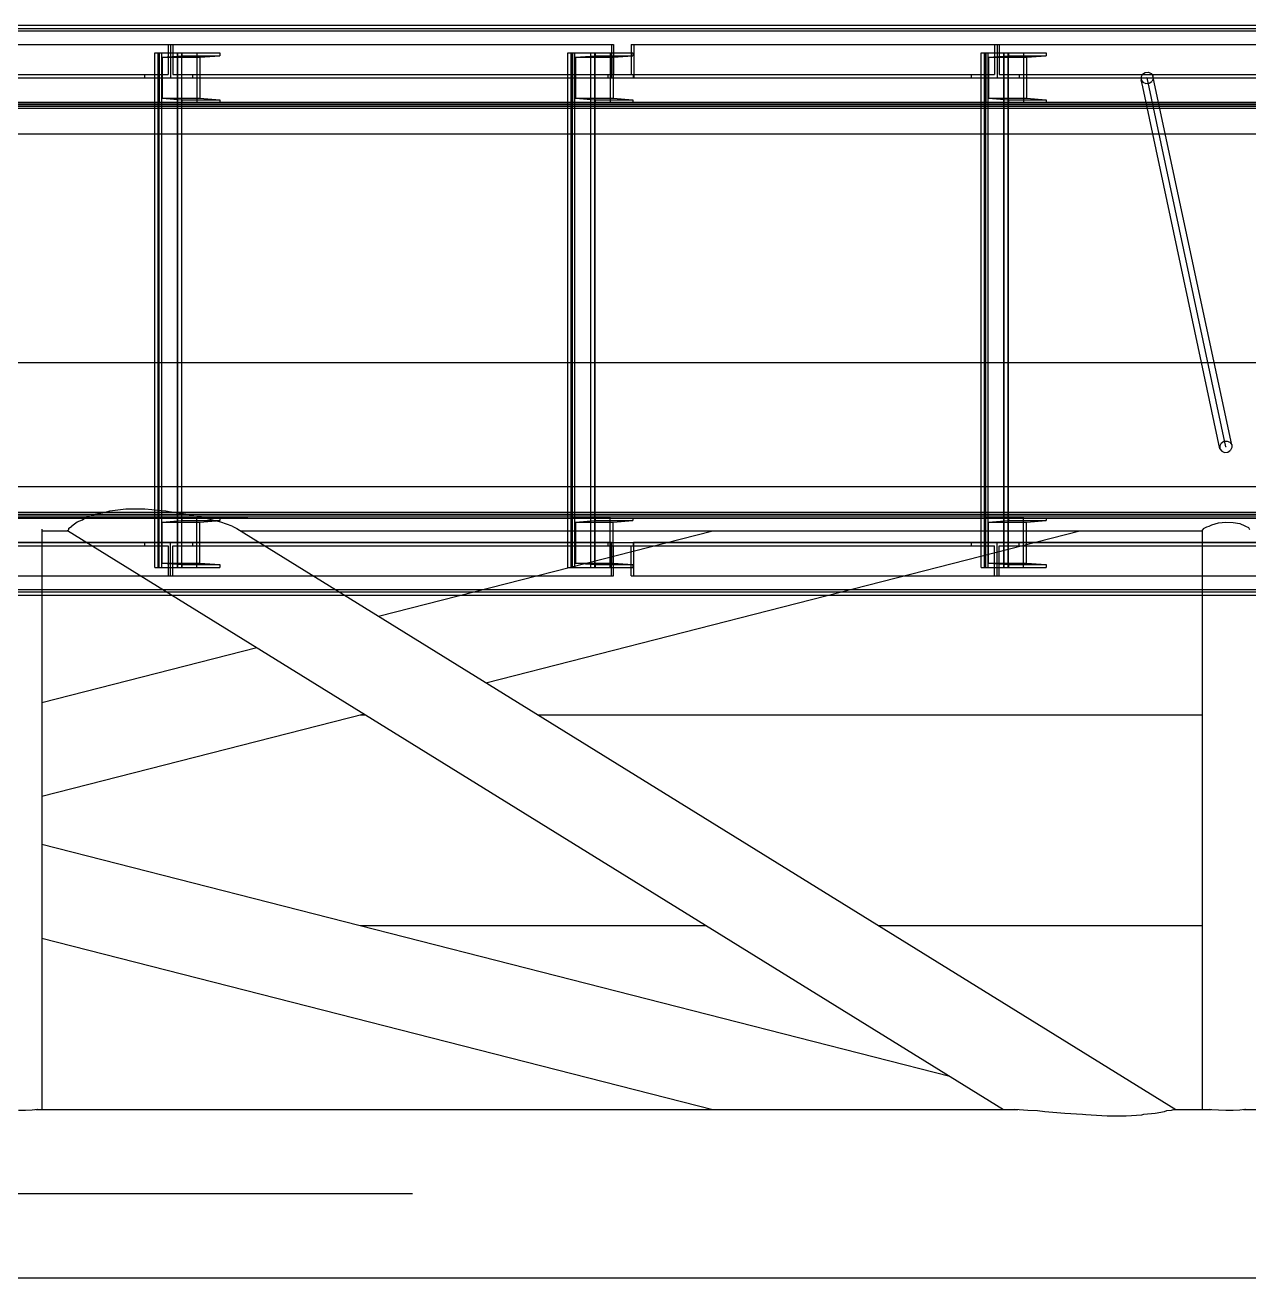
# Model space of a CAD drawing. Header units: millimetres. Extents: x 150209.93 to 150215.05, y 136675.65 to 136679.93.
# Drawn here: x 150213.673 to 150213.732, y 136679.0849 to 136679.1453 of the extents above; entities that cross this region are included whole.
import ezdxf

# ---------------------------------------------------------------- set-up
doc = ezdxf.new("R2010")
doc.units = ezdxf.units.MM
doc.header["$LTSCALE"] = 0.25
for name, pattern in [('CENTER', [50.8, 31.75, -6.35, 6.35, -6.35]), ('XKITLINE00', [0]), ('XKITLINE02', [4, 2, -2]), ('XKITLINE03', [6, 3, -1, 1, -1])]:
    doc.linetypes.add(name, pattern=pattern)

# ---------------------------------------------------------------- blocks, each defined once
blk = doc.blocks.new('çatıı')
at = {"color": 116, "linetype": 'XKITLINE02', "true_color": 0x136734}
for p, q in [((23616.13, 17571.02), (24787.73, 17571.02)), ((23616.82, 17570.49), (24788.53, 17570.49)), ((23669.5, 17567.16), (23757.67, 17567.16)), ((23753.84, 17565.17), (23760.41, 17565.17)), ((23753.84, 17545.67), (23753.84, 17565.17)), ((23754.64, 17441.17), (23754.64, 17565.17)), ((23754.94, 17545.67), (23754.94, 17565.17)), ((23754.94, 17565.17), (23769.51, 17565.17)), ((23754.94, 17565.17), (23754.94, 17553.17)), ((23755.54, 17441.17), (23755.54, 17565.17)), ((23757.05, 17567.16), (23757.05, 17559.96)), ((23757.67, 17567.16), (23757.67, 17559.16)), ((23757.67, 17567.16), (23864.41, 17567.16)), ((23757.67, 17567.16), (23757.67, 17559.16)), ((23758.2, 17567.16), (23758.2, 17559.96)), ((23759.32, 17441.17), (23759.32, 17565.17)), ((23759.38, 17441.17), (23759.38, 17565.17)), ((23760.35, 17441.17), (23760.35, 17565.17)), ((23760.41, 17545.67), (23760.41, 17565.17)), ((23760.41, 17565.17), (23760.41, 17564.49)), ((23764.03, 17565.17), (23764.03, 17553.17)), ((23769.51, 17565.17), (23769.51, 17564.49)), ((23853.43, 17565.17), (23860, 17565.17)), ((23853.43, 17545.67), (23853.43, 17565.17)), ((23854.22, 17441.17), (23854.22, 17565.17)), ((23854.52, 17545.67), (23854.52, 17565.17)), ((23854.52, 17565.17), (23869.09, 17565.17)), ((23854.52, 17565.17), (23854.52, 17553.17)), ((23855.12, 17441.17), (23855.12, 17565.17)), ((23858.91, 17441.17), (23858.91, 17565.17)), ((23858.97, 17441.17), (23858.97, 17565.17)), ((23859.94, 17441.17), (23859.94, 17565.17)), ((23860, 17545.67), (23860, 17565.17)), ((23860, 17565.17), (23860, 17564.49)), ((23863.62, 17565.17), (23863.62, 17553.17)), ((23863.88, 17567.16), (23863.88, 17559.16)), ((23864.41, 17567.16), (23864.41, 17559.96)), ((23868.67, 17567.16), (23868.67, 17559.96)), ((23868.67, 17567.16), (23956.85, 17567.16)), ((23869.09, 17565.17), (23869.09, 17564.49)), ((23869.3, 17567.16), (23869.3, 17559.16)), ((23953.02, 17565.17), (23959.58, 17565.17)), ((23953.02, 17545.67), (23953.02, 17565.17)), ((23953.81, 17441.17), (23953.81, 17565.17)), ((23954.11, 17545.67), (23954.11, 17565.17)), ((23954.11, 17565.17), (23968.68, 17565.17)), ((23954.11, 17565.17), (23954.11, 17553.17)), ((23954.71, 17441.17), (23954.71, 17565.17)), ((23956.22, 17567.16), (23956.22, 17559.96)), ((23956.84, 17567.16), (24063.58, 17567.16)), ((23956.84, 17567.16), (23956.84, 17559.16)), ((23956.85, 17567.16), (23956.85, 17559.16)), ((23957.37, 17567.16), (23957.37, 17559.96)), ((23958.49, 17441.17), (23958.49, 17565.17)), ((23958.56, 17441.17), (23958.56, 17565.17)), ((23959.52, 17441.17), (23959.52, 17565.17)), ((23959.58, 17545.67), (23959.58, 17565.17)), ((23959.58, 17565.17), (23959.58, 17564.49)), ((23963.2, 17565.17), (23963.2, 17553.17)), ((23968.68, 17565.17), (23968.68, 17564.49)), ((23755.63, 17564.11), (23760.41, 17564.49)), ((23755.63, 17564.11), (23764.73, 17564.11)), ((23755.63, 17564.11), (23755.63, 17554.24)), ((23760.41, 17564.49), (23769.51, 17564.49)), ((23764.73, 17564.11), (23769.51, 17564.49)), ((23764.73, 17564.11), (23764.73, 17554.24)), ((23855.22, 17564.11), (23860, 17564.49)), ((23855.22, 17564.11), (23864.31, 17564.11)), ((23855.22, 17564.11), (23855.22, 17554.24)), ((23860, 17564.49), (23869.09, 17564.49)), ((23864.31, 17564.11), (23869.09, 17564.49)), ((23864.31, 17564.11), (23864.31, 17554.24)), ((23954.8, 17564.11), (23959.58, 17564.49)), ((23954.8, 17564.11), (23963.9, 17564.11)), ((23954.8, 17564.11), (23954.8, 17554.24)), ((23959.58, 17564.49), (23968.68, 17564.49)), ((23963.9, 17564.11), (23968.68, 17564.49)), ((23963.9, 17564.11), (23963.9, 17554.24)), ((23663.85, 17559.96), (23757.05, 17559.96)), ((23663.85, 17559.16), (23757.67, 17559.16)), ((23703.23, 17559.16), (23757.67, 17559.16)), ((23751.39, 17559.96), (23751.39, 17559.16)), ((23757.67, 17559.16), (23764.03, 17559.16)), ((23758.2, 17559.96), (23866.35, 17559.96)), ((23762.95, 17559.96), (23762.95, 17559.16)), ((23764.03, 17559.16), (23869.16, 17559.16)), ((23863.02, 17559.96), (23863.02, 17559.16)), ((23863.02, 17559.96), (23956.22, 17559.96)), ((23863.02, 17559.16), (23956.85, 17559.16)), ((23863.88, 17559.96), (23869.16, 17559.96)), ((23869.16, 17559.96), (23869.16, 17559.16)), ((23950.56, 17559.96), (23950.56, 17559.16)), ((23956.84, 17559.16), (23991.54, 17559.16)), ((23957.37, 17559.96), (24068.33, 17559.96)), ((23962.13, 17559.96), (23962.13, 17559.16)), ((23963.2, 17559.16), (24068.33, 17559.16)), ((23991.87, 17560.04), (23991.52, 17559.39)), ((23991.52, 17559.39), (23991.57, 17558.68)), ((23991.93, 17556.99), (23991.57, 17558.68)), ((23991.57, 17558.68), (23991.99, 17558.09)), ((23991.87, 17560.04), (23992.52, 17560.45)), ((23992.52, 17560.45), (23993.29, 17560.52)), ((23993.29, 17560.52), (23993.98, 17560.22)), ((23993.98, 17560.22), (23994.41, 17559.64)), ((23994.45, 17558.93), (23994.1, 17558.28)), ((23994.17, 17559.96), (24068.33, 17559.96)), ((23994.73, 17558.13), (23994.41, 17559.64)), ((23994.41, 17559.64), (23994.45, 17558.93)), ((23991.99, 17558.09), (23992.69, 17557.8)), ((23992.69, 17557.8), (23993.46, 17557.86)), ((23993.46, 17557.86), (23994.1, 17558.28)), ((23610.85, 17553.17), (24777.99, 17553.17)), ((23612.61, 17553.17), (24777.99, 17553.17)), ((23619.88, 17552.72), (24787.73, 17552.72)), ((23620.35, 17553.26), (24788.53, 17553.26)), ((23754.94, 17553.17), (23769.51, 17553.17)), ((23755.63, 17554.24), (23764.73, 17554.24)), ((23755.63, 17554.24), (23760.41, 17553.85)), ((23760.41, 17553.85), (23769.51, 17553.85)), ((23760.41, 17553.85), (23760.41, 17553.17)), ((23764.73, 17554.24), (23769.51, 17553.85)), ((23769.51, 17553.85), (23769.51, 17553.17)), ((23854.52, 17553.17), (23869.09, 17553.17)), ((23855.22, 17554.24), (23864.31, 17554.24)), ((23855.22, 17554.24), (23860, 17553.85)), ((23860, 17553.85), (23869.09, 17553.85)), ((23860, 17553.85), (23860, 17553.17)), ((23864.31, 17554.24), (23869.09, 17553.85)), ((23869.09, 17553.85), (23869.09, 17553.17)), ((23954.11, 17553.17), (23968.68, 17553.17)), ((23954.8, 17554.24), (23963.9, 17554.24)), ((23954.8, 17554.24), (23959.58, 17553.85)), ((23959.58, 17553.85), (23968.68, 17553.85)), ((23959.58, 17553.85), (23959.58, 17553.17)), ((23963.9, 17554.24), (23968.68, 17553.85)), ((23968.68, 17553.85), (23968.68, 17553.17)), ((23611.1, 17552.32), (24777.87, 17552.32)), ((23612.75, 17552.32), (24777.87, 17552.32)), ((23702.05, 17551.87), (24788.63, 17551.87)), ((23993.02, 17551.87), (23996.06, 17551.87)), ((23994.34, 17545.67), (23997.39, 17545.67)), ((23753.84, 17441.17), (23753.84, 17490.57)), ((23754.94, 17441.17), (23754.94, 17490.57)), ((23760.41, 17441.17), (23760.41, 17490.57)), ((23853.43, 17441.17), (23853.43, 17490.57)), ((23854.52, 17441.17), (23854.52, 17490.57)), ((23860, 17441.17), (23860, 17490.57)), ((23953.02, 17441.17), (23953.02, 17490.57)), ((23954.11, 17441.17), (23954.11, 17490.57)), ((23959.58, 17441.17), (23959.58, 17490.57)), ((24010.54, 17469.79), (24006.11, 17490.57)), ((24013.38, 17470.76), (24009.15, 17490.57)), ((24010.84, 17471.15), (24010.5, 17470.5)), ((24010.84, 17471.15), (24011.49, 17471.57)), ((24011.49, 17471.57), (24012.26, 17471.64)), ((24012.26, 17471.64), (24012.95, 17471.34)), ((24012.95, 17471.34), (24013.38, 17470.76)), ((24010.5, 17470.5), (24010.54, 17469.79)), ((24010.54, 17469.79), (24010.97, 17469.21)), ((24010.97, 17469.21), (24011.66, 17468.91)), ((24011.66, 17468.91), (24012.43, 17468.98)), ((24012.43, 17468.98), (24013.08, 17469.4)), ((24013.43, 17470.05), (24013.08, 17469.4)), ((24013.38, 17470.76), (24013.43, 17470.05)), ((23627.02, 17460.67), (24777.99, 17460.67)), ((23628.3, 17454.02), (24777.87, 17454.02)), ((23628.32, 17453.17), (24777.99, 17453.17)), ((23636.52, 17454.47), (24566.93, 17454.47)), ((23636.69, 17453.62), (24565.38, 17453.62)), ((23637.41, 17453.09), (24565.44, 17453.09)), ((23726.4, 17454.47), (24566.25, 17454.47)), ((23754.94, 17453.17), (23769.51, 17453.17)), ((23754.94, 17441.17), (23754.94, 17453.17)), ((23760.41, 17453.17), (23760.41, 17452.49)), ((23764.03, 17441.17), (23764.03, 17453.17)), ((23769.51, 17453.17), (23769.51, 17452.49)), ((23854.52, 17453.17), (23869.09, 17453.17)), ((23854.52, 17441.17), (23854.52, 17453.17)), ((23860, 17453.17), (23860, 17452.49)), ((23863.62, 17441.17), (23863.62, 17453.17)), ((23869.09, 17453.17), (23869.09, 17452.49)), ((23954.11, 17453.17), (23968.68, 17453.17)), ((23954.11, 17441.17), (23954.11, 17453.17)), ((23959.58, 17453.17), (23959.58, 17452.49)), ((23963.2, 17441.17), (23963.2, 17453.17)), ((23968.68, 17453.17), (23968.68, 17452.49)), ((23755.63, 17452.11), (23760.41, 17452.49)), ((23755.63, 17452.11), (23764.73, 17452.11)), ((23755.63, 17442.24), (23755.63, 17452.11)), ((23760.41, 17452.49), (23769.51, 17452.49)), ((23764.73, 17452.11), (23769.51, 17452.49)), ((23764.73, 17442.24), (23764.73, 17452.11)), ((23855.22, 17452.11), (23860, 17452.49)), ((23855.22, 17452.11), (23864.31, 17452.11)), ((23855.22, 17452.11), (23855.22, 17442.24)), ((23860, 17452.49), (23869.09, 17452.49)), ((23864.31, 17452.11), (23869.09, 17452.49)), ((23864.31, 17442.24), (23864.31, 17452.11)), ((23954.8, 17452.11), (23959.58, 17452.49)), ((23954.8, 17452.11), (23963.9, 17452.11)), ((23954.8, 17442.24), (23954.8, 17452.11)), ((23959.58, 17452.49), (23968.68, 17452.49)), ((23963.9, 17452.11), (23968.68, 17452.49)), ((23963.9, 17442.24), (23963.9, 17452.11)), ((23663.85, 17447.19), (23757.67, 17447.19)), ((23751.39, 17447.19), (23751.39, 17446.39)), ((23757.67, 17439.19), (23757.67, 17447.19)), ((23757.67, 17447.19), (23869.16, 17447.19)), ((23757.67, 17439.19), (23757.67, 17447.19)), ((23762.95, 17447.19), (23762.95, 17446.39)), ((23863.02, 17447.19), (23956.85, 17447.19)), ((23863.02, 17447.19), (23863.02, 17446.39)), ((23863.88, 17439.19), (23863.88, 17447.19)), ((23869.16, 17447.19), (23869.16, 17446.39)), ((23869.3, 17439.19), (23869.3, 17447.19)), ((23950.56, 17447.19), (23950.56, 17446.39)), ((23956.84, 17447.19), (24068.33, 17447.19)), ((23956.84, 17439.19), (23956.84, 17447.19)), ((23956.85, 17439.19), (23956.85, 17447.19)), ((23962.13, 17446.39), (23962.13, 17447.19)), ((23663.85, 17446.39), (23757.05, 17446.39)), ((23757.05, 17446.39), (23757.05, 17439.19)), ((23758.2, 17446.39), (23869.16, 17446.39)), ((23758.2, 17439.19), (23758.2, 17446.39)), ((23863.02, 17446.39), (23956.22, 17446.39)), ((23864.41, 17439.19), (23864.41, 17446.39)), ((23868.67, 17439.19), (23868.67, 17446.39)), ((23956.22, 17439.19), (23956.22, 17446.39)), ((23957.37, 17446.39), (24068.33, 17446.39)), ((23957.37, 17439.19), (23957.37, 17446.39)), ((23753.84, 17441.17), (23760.41, 17441.17)), ((23754.94, 17441.17), (23769.51, 17441.17)), ((23755.63, 17442.24), (23764.73, 17442.24)), ((23755.63, 17442.24), (23760.41, 17441.85)), ((23760.41, 17441.85), (23769.51, 17441.85)), ((23760.41, 17441.85), (23760.41, 17441.17)), ((23764.73, 17442.24), (23769.51, 17441.85)), ((23769.51, 17441.85), (23769.51, 17441.17)), ((23853.43, 17441.17), (23860, 17441.17)), ((23854.52, 17441.17), (23869.09, 17441.17)), ((23855.22, 17442.24), (23864.31, 17442.24)), ((23855.22, 17442.24), (23860, 17441.85)), ((23860, 17441.85), (23869.09, 17441.85)), ((23860, 17441.85), (23860, 17441.17)), ((23864.31, 17442.24), (23869.09, 17441.85)), ((23869.09, 17441.85), (23869.09, 17441.17)), ((23953.02, 17441.17), (23959.58, 17441.17)), ((23954.11, 17441.17), (23968.68, 17441.17)), ((23954.8, 17442.24), (23963.9, 17442.24)), ((23954.8, 17442.24), (23959.58, 17441.85)), ((23959.58, 17441.85), (23968.68, 17441.85)), ((23959.58, 17441.85), (23959.58, 17441.17)), ((23963.9, 17442.24), (23968.68, 17441.85)), ((23968.68, 17441.85), (23968.68, 17441.17)), ((23669.5, 17439.19), (23757.67, 17439.19)), ((23757.67, 17439.19), (23864.41, 17439.19)), ((23868.67, 17439.19), (23956.85, 17439.19)), ((23956.84, 17439.19), (24063.58, 17439.19)), ((23640.51, 17435.32), (24546.61, 17435.32)), ((23641.01, 17435.86), (24547.76, 17435.86)), ((23642.4, 17434.47), (24546.42, 17434.47)), ((23715.28, 17434.47), (23726.68, 17434.47)), ((23758.11, 17434.47), (23799.6, 17434.47)), ((23827.66, 17434.47), (23916.11, 17434.47)), ((24006.27, 17434.47), (24017.67, 17434.47))]:
    blk.add_line(p, q, dxfattribs=at)
at = {"color": 7, "linetype": 'XKITLINE00'}
for p, q in [((23616.61, 17571.87), (24788.63, 17571.87)), ((24006.11, 17490.57), (23991.93, 17556.99)), ((24009.15, 17490.57), (23994.73, 17558.13)), ((23705.09, 17551.87), (23993.02, 17551.87)), ((23996.06, 17551.87), (24283.99, 17551.87)), ((23706.41, 17545.67), (23994.34, 17545.67)), ((23753.84, 17490.57), (23753.84, 17545.67)), ((23754.94, 17490.57), (23754.94, 17545.67)), ((23760.41, 17490.57), (23760.41, 17545.67)), ((23853.43, 17490.57), (23853.43, 17545.67)), ((23854.52, 17490.57), (23854.52, 17545.67)), ((23860, 17490.57), (23860, 17545.67)), ((23953.02, 17490.57), (23953.02, 17545.67)), ((23954.11, 17490.57), (23954.11, 17545.67)), ((23959.58, 17490.57), (23959.58, 17545.67)), ((23997.39, 17545.67), (24285.32, 17545.67)), ((23726.68, 17434.47), (23758.11, 17434.47)), ((23799.6, 17434.47), (23827.66, 17434.47)), ((23916.11, 17434.47), (24006.27, 17434.47))]:
    blk.add_line(p, q, dxfattribs=at)
at = {"color": 1, "linetype": 'XKITLINE03'}
for p, q in [((23754.94, 17441.17), (23754.94, 17565.17)), ((23854.52, 17441.17), (23854.52, 17565.17)), ((23954.11, 17441.17), (23954.11, 17565.17)), ((23670.13, 17559.16), (23757.67, 17559.16)), ((23757.67, 17559.16), (23863.88, 17559.16)), ((23869.3, 17559.16), (23956.85, 17559.16)), ((23956.84, 17559.16), (24063.05, 17559.16)), ((24011.96, 17470.27), (23992.99, 17559.16)), ((23621.74, 17553.17), (24776.17, 17553.17)), ((23764.03, 17553.17), (23754.94, 17553.17)), ((23863.62, 17553.17), (23854.52, 17553.17)), ((23963.2, 17553.17), (23954.11, 17553.17)), ((24776.17, 17453.17), (23621.74, 17453.17)), ((23764.03, 17453.17), (23754.94, 17453.17)), ((23863.62, 17453.17), (23854.52, 17453.17)), ((23963.2, 17453.17), (23954.11, 17453.17)), ((23757.67, 17447.19), (23670.13, 17447.19)), ((23863.88, 17447.19), (23757.67, 17447.19)), ((23956.85, 17447.19), (23869.3, 17447.19)), ((24063.05, 17447.19), (23956.84, 17447.19))]:
    blk.add_line(p, q, dxfattribs=at)
at = {"color": 8, "linetype": 'XKITLINE00'}
for p, q in [((23551.69, 17490.57), (24815.88, 17490.57)), ((23736.45, 17452.65), (23737.09, 17453.13)), ((23737.09, 17453.13), (23739.66, 17454.1)), ((23739.66, 17454.1), (23742.58, 17454.68)), ((23742.58, 17454.68), (23743.02, 17454.81)), ((23743.02, 17454.81), (23746.92, 17455.29)), ((23746.92, 17455.29), (23751.49, 17455.29)), ((23751.49, 17455.29), (23756.5, 17454.82)), ((23756.5, 17454.82), (23757.32, 17454.68)), ((23757.32, 17454.68), (23761.38, 17454.11)), ((23761.38, 17454.11), (23765.95, 17453.15)), ((23765.95, 17453.15), (23767.65, 17452.65)), ((23726.68, 17450.42), (23726.68, 17310.57)), ((23726.68, 17449.97), (23733.06, 17449.97)), ((23732.81, 17450.12), (23733.09, 17450.23)), ((23732.81, 17450.12), (23958.41, 17310.57)), ((23733.03, 17450.55), (23733.9, 17451.15)), ((23733.03, 17450.55), (23733.09, 17450.23)), ((23733.9, 17451.18), (23735.14, 17452.15)), ((23733.9, 17451.18), (23733.9, 17451.15)), ((23735.14, 17452.15), (23736.45, 17452.65)), ((23767.65, 17452.65), (23769.71, 17452.16)), ((23769.71, 17452.16), (23772.44, 17451.19)), ((23772.51, 17451.15), (23773.61, 17450.55)), ((23773.61, 17450.55), (23999.9, 17310.57)), ((23774.54, 17449.97), (24006.27, 17449.97)), ((23807.8, 17429.4), (23888.31, 17449.97)), ((23833.66, 17413.41), (23976.76, 17449.97)), ((24006.27, 17450.19), (24006.35, 17450.23)), ((24006.27, 17450.19), (24006.27, 17310.57)), ((24006.55, 17450.56), (24006.35, 17450.23)), ((24006.55, 17450.56), (24007.36, 17450.99)), ((24007.36, 17450.99), (24007.92, 17451.15)), ((24007.92, 17451.15), (24008.62, 17451.48)), ((24008.62, 17451.48), (24010.21, 17451.89)), ((24010.21, 17451.89), (24011.97, 17452.09)), ((24011.97, 17452.09), (24013.73, 17452.03)), ((24013.73, 17452.03), (24015.32, 17451.74)), ((24015.32, 17451.74), (24016.58, 17451.24)), ((24016.58, 17451.24), (24016.7, 17451.15)), ((24016.7, 17451.15), (24017.39, 17450.81)), ((24017.39, 17450.81), (24017.67, 17450.36)), ((23726.68, 17408.67), (23778.44, 17421.9)), ((23726.68, 17386.07), (23804.3, 17405.9)), ((23803.41, 17405.67), (23804.67, 17405.67)), ((23846.16, 17405.67), (24006.27, 17405.67)), ((23726.68, 17374.48), (23945.49, 17318.56)), ((23803.41, 17354.87), (23886.79, 17354.87)), ((23928.28, 17354.87), (24006.27, 17354.87)), ((23726.68, 17351.88), (23888.31, 17310.57)), ((23720.98, 17310.43), (23722.74, 17310.44)), ((23722.74, 17310.44), (23724.33, 17310.5)), ((23724.33, 17310.5), (23725.59, 17310.61)), ((23725.22, 17310.57), (23961.83, 17310.57)), ((23725.59, 17310.61), (23725.71, 17310.62)), ((23725.71, 17310.62), (23726.02, 17310.57)), ((23960.7, 17310.57), (23961.08, 17310.62)), ((23961.08, 17310.62), (23961.13, 17310.62)), ((23961.13, 17310.62), (23964.25, 17310.42)), ((23964.25, 17310.42), (23966.55, 17310.32)), ((23966.55, 17310.32), (23968.32, 17310.1)), ((23968.32, 17310.1), (23973.17, 17309.66)), ((23973.17, 17309.66), (23977.46, 17309.4)), ((23977.46, 17309.4), (23978.23, 17309.32)), ((23978.23, 17309.32), (23983.35, 17309.04)), ((23983.35, 17309.04), (23987.92, 17309.03)), ((23987.92, 17309.03), (23991.73, 17309.31)), ((23991.73, 17309.31), (23992.19, 17309.4)), ((23992.19, 17309.4), (23994.91, 17309.65)), ((23994.91, 17309.65), (23997.22, 17310.09)), ((23997.22, 17310.09), (23997.75, 17310.32)), ((23997.75, 17310.32), (23998.84, 17310.42)), ((23998.84, 17310.42), (23999.69, 17310.62)), ((23999.52, 17310.57), (24008.43, 17310.57)), ((23999.7, 17310.62), (23999.8, 17310.57)), ((24007.39, 17310.57), (24007.92, 17310.62)), ((24007.91, 17310.57), (24008.17, 17310.6)), ((24007.92, 17310.62), (24008.62, 17310.56)), ((24008.62, 17310.56), (24010.21, 17310.47)), ((24010.21, 17310.47), (24011.97, 17310.43)), ((24011.97, 17310.43), (24013.73, 17310.44)), ((24013.73, 17310.44), (24015.32, 17310.5)), ((24015.32, 17310.5), (24016.58, 17310.61)), ((24016.21, 17310.57), (24024.93, 17310.57)), ((24016.58, 17310.61), (24016.7, 17310.62)), ((24016.7, 17310.62), (24017.01, 17310.57)), ((23551.69, 17269.97), (24815.87, 17269.97))]:
    blk.add_line(p, q, dxfattribs=at)
at = {"color": 8, "linetype": 'CENTER'}
blk.add_line((24815.87, 17290.27), (23430, 17290.27), dxfattribs=at)
at = {"color": 1, "linetype": 'XKITLINE00'}
for centre in [(23754.94, 17565.17), (23854.52, 17565.17), (23954.11, 17565.17), (23757.67, 17559.16), (23757.67, 17559.16), (23863.88, 17559.16), (23869.3, 17559.16), (23956.84, 17559.16), (23956.85, 17559.16), (23992.99, 17559.16), (23754.94, 17553.17), (23764.03, 17553.17), (23854.52, 17553.17), (23863.62, 17553.17), (23954.11, 17553.17), (23963.2, 17553.17), (24011.96, 17470.27), (23754.94, 17453.17), (23764.03, 17453.17), (23854.52, 17453.17), (23863.62, 17453.17), (23954.11, 17453.17), (23963.2, 17453.17), (23757.67, 17447.19), (23757.67, 17447.19), (23863.88, 17447.19), (23869.3, 17447.19), (23956.84, 17447.19), (23956.85, 17447.19), (23754.94, 17441.17), (23854.52, 17441.17), (23954.11, 17441.17)]:
    blk.add_circle(centre, 0.05, dxfattribs=at)

msp = doc.modelspace()

# ---------------------------------------------------------------- block references
at = {"xscale": 0.0002000170049888334, "yscale": 0.0002000170049888334, "zscale": 0.0002000170049888334}
msp.add_blockref('çatıı', (150208.928067, 136675.630592), dxfattribs=at)

doc.saveas('drawing.dxf')
